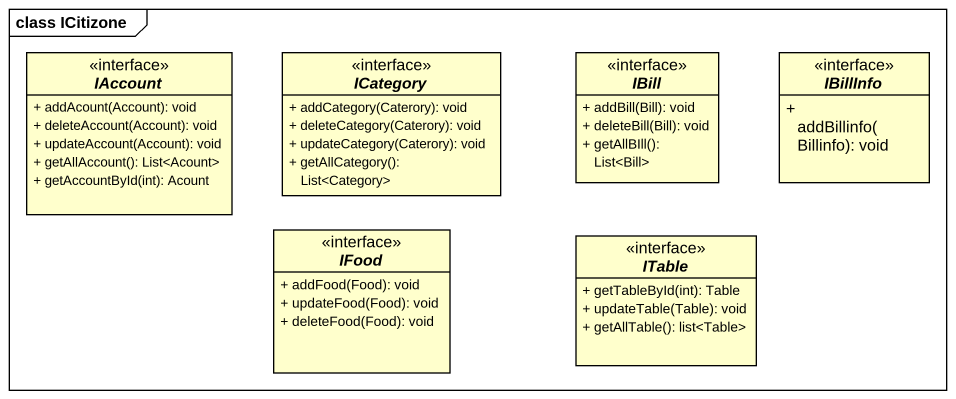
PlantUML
@startuml
mainframe class ICitizone
hide circle
hide empty members
skinparam classAttributeIconSize 0
interface IAccount {
  + addAcount(Account): void
  + deleteAccount(Account): void
  + updateAccount(Account): void
  + getAllAccount(): List<Acount>
  + getAccountById(int): Acount
}
interface ICategory {
  + addCategory(Caterory): void
  + deleteCategory(Caterory): void
  + updateCategory(Caterory): void
  + getAllCategory(): List<Category>
}
interface IBill {
  + addBill(Bill): void
  + deleteBill(Bill): void
  + getAllBIll(): List<Bill>
}
interface IBillInfo {
  + addBillinfo(Billinfo): void
}
interface IFood {
  + addFood(Food): void
  + updateFood(Food): void
  + deleteFood(Food): void
}
interface ITable {
  + getTableById(int): Table
  + updateTable(Table): void
  + getAllTable(): list<Table>
}
@enduml
